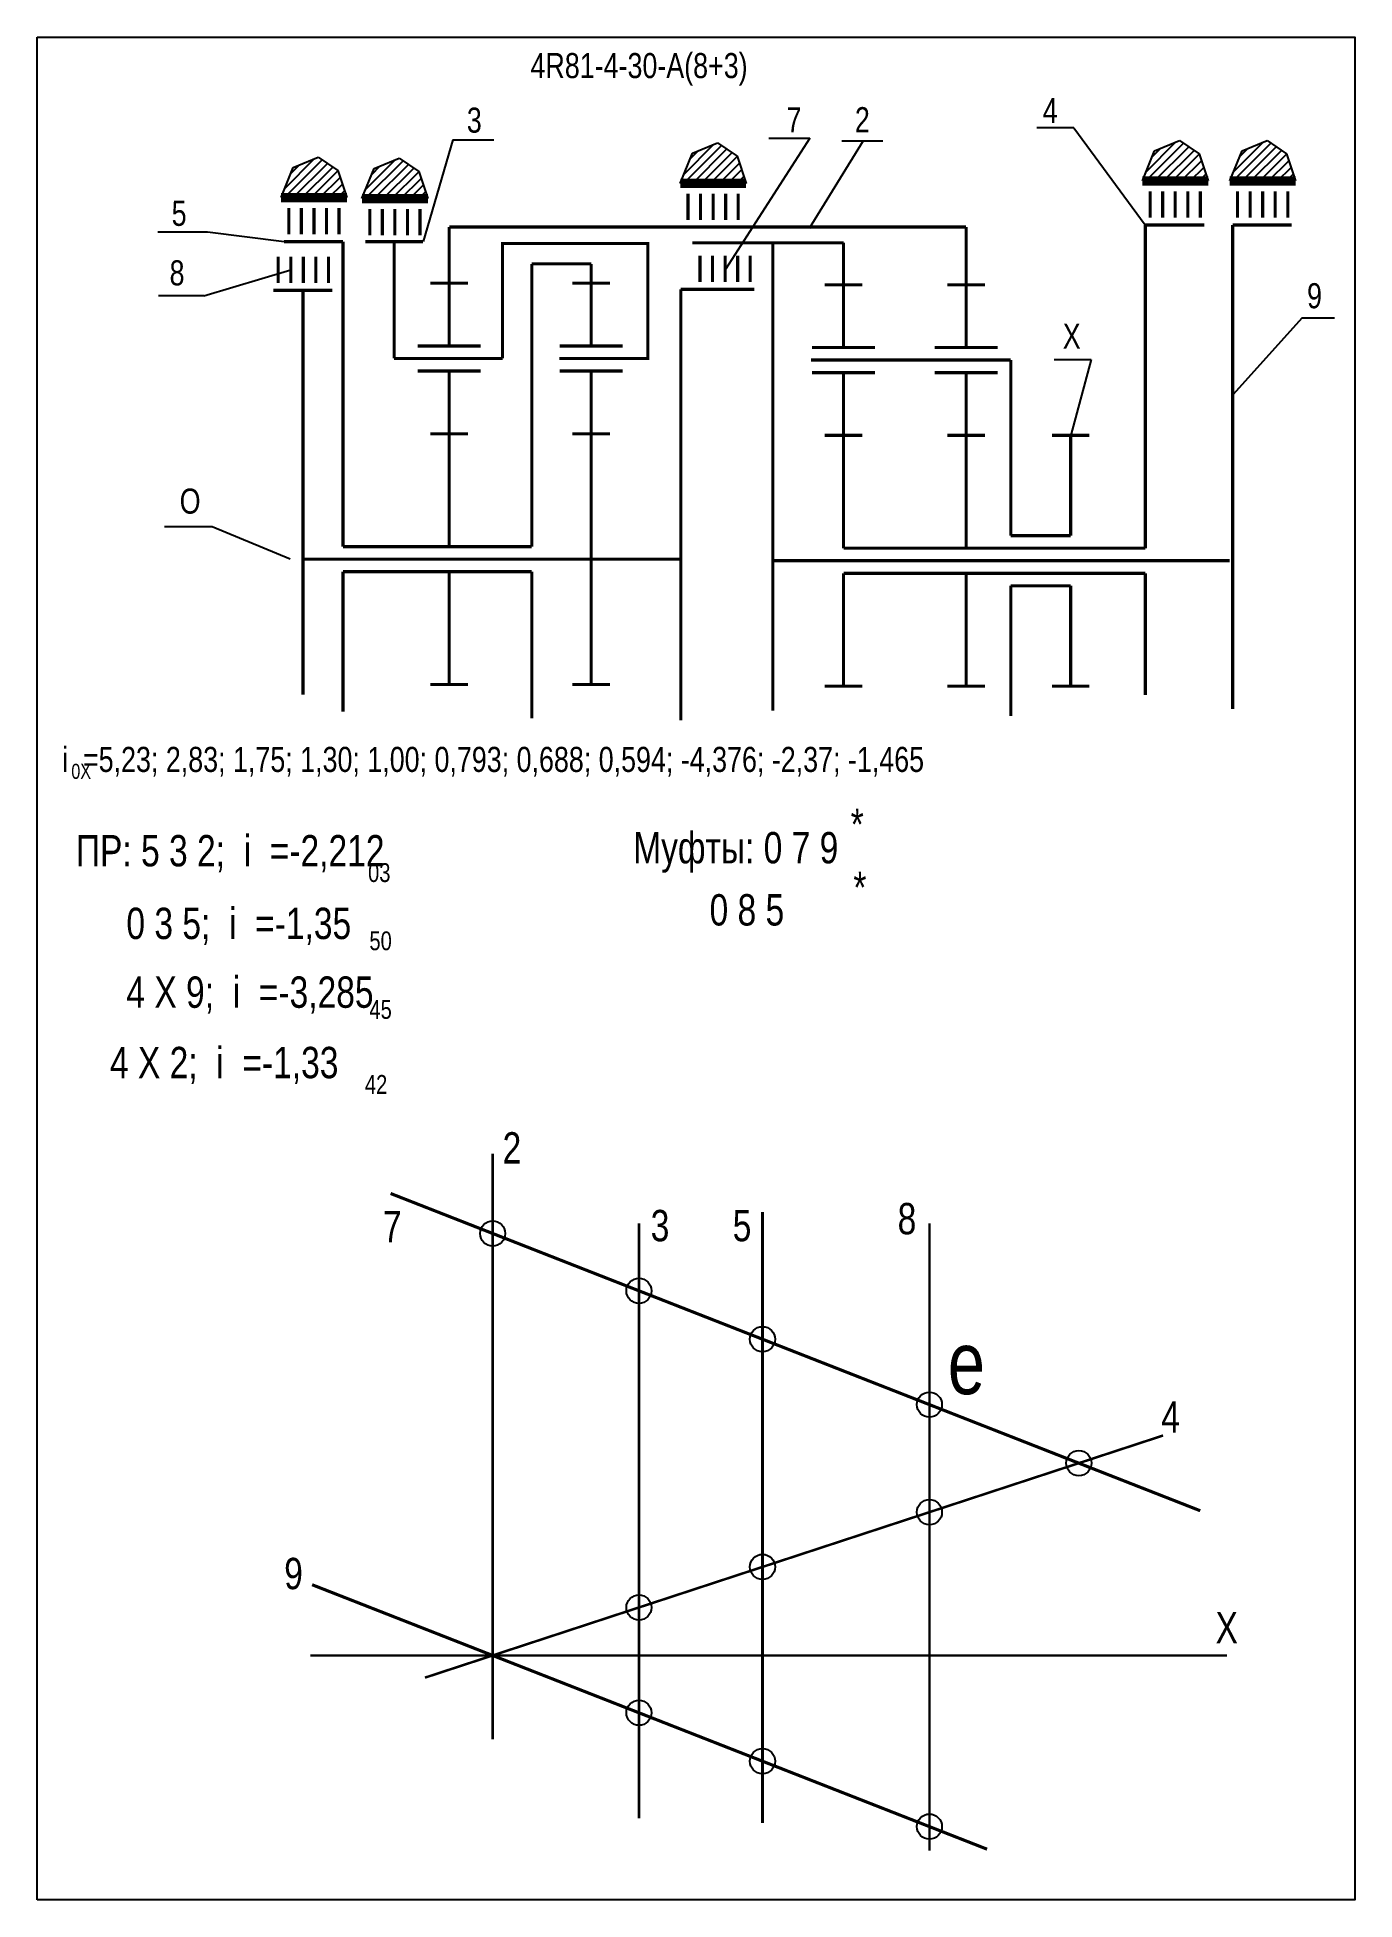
# Model space of a CAD drawing. Extents: x -352 to -142, y 153 to 450.
import ezdxf

# ---------------------------------------------------------------- set-up
doc = ezdxf.new("R2010")
doc.units = 0
doc.header["$LTSCALE"] = 15
doc.layers.get('0').update_dxf_attribs({"linetype": 'CONTINUOUS'})
doc.layers.add('DIM', color=92, linetype='CONTINUOUS')
doc.layers.add('MAIN', color=5, linetype='CONTINUOUS')
doc.styles.add('AMK', font='amk.shx', dxfattribs={"width": 0.8})

msp = doc.modelspace()

# ---------------------------------------------------------------- hatches: boundary and pattern name
at = {"layer": 'DIM'}
h = msp.add_hatch(dxfattribs=at)
h.set_pattern_fill('_USER', color=0, angle=45, style=0, pattern_type=0)
h.set_pattern_definition([(45, (-61.3271, -1.4102), (-0.7071068, 0.7071068), [])])
h.paths.add_polyline_path([(-311.62, 429.11), (-313.57, 424.29), (-303.07, 424.29), (-304.52, 428.61), (-307.63, 430.73)])
h = msp.add_hatch(dxfattribs=at)
h.set_pattern_fill('_USER', color=0, angle=45, style=0, pattern_type=0)
h.set_pattern_definition([(45, (2.2997, 0.8762), (-0.7071068, 0.7071068), [])])
h.paths.add_polyline_path([(-248, 431.39), (-249.94, 426.57), (-239.44, 426.57), (-240.89, 430.9), (-244.01, 433.01)])
h = msp.add_hatch(dxfattribs=at)
h.set_pattern_fill('_USER', color=0, angle=45, style=0, pattern_type=0)
h.set_pattern_definition([(45, (75.9608, 1.2485), (-0.7071068, 0.7071068), [])])
h.paths.add_polyline_path([(-174.33, 431.77), (-176.28, 426.95), (-165.78, 426.95), (-167.23, 431.27), (-170.35, 433.39)])
h = msp.add_hatch(dxfattribs=at)
h.set_pattern_fill('_USER', color=0, angle=45, style=0, pattern_type=0)
h.set_pattern_definition([(45, (89.8969, 1.2485), (-0.7071068, 0.7071068), [])])
h.paths.add_polyline_path([(-160.4, 431.77), (-162.34, 426.95), (-151.85, 426.95), (-153.3, 431.27), (-156.41, 433.39)])
h = msp.add_hatch(dxfattribs=at)
h.set_pattern_fill('_USER', color=0, angle=45, style=0, pattern_type=0)
h.set_pattern_definition([(45, (-48.4275, -1.5655), (-0.7071068, 0.7071068), [])])
h.paths.add_polyline_path([(-298.72, 428.95), (-300.67, 424.13), (-290.17, 424.13), (-291.62, 428.46), (-294.74, 430.57)])

# ---------------------------------------------------------------- linework, layer by layer
at = {"const_width": 0.4}
for points in [[(-279.84, 271.84), (-279.84, 178.43)], [(-256.53, 260.74), (-256.53, 165.87)], [(-210.22, 260.74), (-210.22, 160.71)], [(-290.64, 188.28), (-172.97, 226.9)]]:
    msp.add_lwpolyline(points, dxfattribs=at)
at = {"layer": 'DIM', "color": 0}
for p, q in [((-229.27, 433.8), (-242.7, 412.94)), ((-235.84, 433.8), (-229.27, 433.8)), ((-187.19, 435.44), (-193.11, 435.44)), ((-187.19, 435.44), (-175.81, 419.93)), ((-311.62, 429.11), (-307.63, 430.73)), ((-307.63, 430.73), (-304.52, 428.61)), ((-286.21, 433.51), (-290.94, 417.28)), ((-286.21, 433.51), (-279.64, 433.51)), ((-249.94, 426.57), (-248, 431.39)), ((-248, 431.39), (-244.01, 433.01)), ((-244.01, 433.01), (-240.89, 430.9)), ((-240.89, 430.9), (-239.44, 426.57)), ((-220.76, 433.34), (-229.4, 419.35)), ((-224.2, 433.34), (-217.63, 433.34)), ((-176.28, 426.95), (-174.33, 431.77)), ((-174.33, 431.77), (-170.35, 433.39)), ((-170.35, 433.39), (-167.23, 431.27)), ((-167.23, 431.27), (-165.78, 426.95)), ((-162.34, 426.95), (-160.4, 431.77)), ((-160.4, 431.77), (-156.41, 433.39)), ((-156.41, 433.39), (-153.3, 431.27)), ((-153.3, 431.27), (-151.85, 426.95)), ((-313.57, 424.29), (-311.62, 429.11)), ((-304.52, 428.61), (-303.07, 424.29)), ((-300.67, 424.13), (-298.72, 428.95)), ((-298.72, 428.95), (-294.74, 430.57)), ((-294.74, 430.57), (-291.62, 428.46)), ((-291.62, 428.46), (-290.17, 424.13)), ((-248.69, 426.39), (-241.77, 426.39)), ((-175.03, 426.76), (-168.11, 426.76)), ((-161.09, 426.76), (-154.18, 426.76)), ((-333.23, 418.82), (-325.28, 418.82)), ((-325.28, 418.82), (-313.1, 417.27)), ((-325.86, 408.61), (-312.02, 412.8)), ((-325.86, 408.61), (-333.12, 408.61)), ((-150.83, 405.13), (-161.88, 392.83)), ((-150.83, 405.13), (-145.65, 405.13)), ((-190.36, 398.48), (-184.45, 398.48)), ((-184.45, 398.48), (-187.71, 386.39)), ((-324.53, 371.82), (-332.13, 371.82)), ((-312.13, 366.64), (-324.53, 371.82))]:
    msp.add_line(p, q, dxfattribs=at)
for points, const_width in [([(-286.77, 419.6), (-204.37, 419.6)], 0.5), ([(-175.81, 419.93), (-175.81, 368.39)], 0.5), ([(-161.88, 419.93), (-161.88, 342.75)], 0.5), ([(-303.69, 417.27), (-303.69, 368.64)], 0.5), ([(-300.16, 417.28), (-290.94, 417.28)], 0.5), ([(-295.55, 417.28), (-295.43, 417.28)], 0.5), ([(-295.55, 417.28), (-295.55, 398.64)], 0.5), ([(-259.21, 398.64), (-255.12, 398.64), (-255.12, 416.97), (-278.26, 416.97), (-278.26, 398.64)], 0.5), ([(-248.03, 417.09), (-223.92, 417.09)], 0.5), ([(-235.18, 417.09), (-235.18, 342.47)], 0.5), ([(-273.61, 413.73), (-273.61, 368.64)], 0.5), ([(-264.14, 413.73), (-273.61, 413.73)], 0.5), ([(-249.86, 409.66), (-249.86, 340.94)], 0.5), ([(-310.08, 345.03), (-310.08, 409.51)], 0.5), ([(-197.25, 398.39), (-197.25, 370.39)], 0.5), ([(-303.69, 368.64), (-273.61, 368.64)], 0.5), ([(-223.92, 368.39), (-175.81, 368.39)], 0.5), ([(-204.37, 368.39), (-197.95, 368.39)], 0.5), ([(-197.25, 370.39), (-187.71, 370.39)], 0.5), ([(-310.35, 366.64), (-264.14, 366.64)], 0.5), ([(-264.14, 366.64), (-249.86, 366.64)], 0.5), ([(-235.18, 366.39), (-202.05, 366.39)], 0.5), ([(-223.92, 366.39), (-207.95, 366.39)], 0.5), ([(-218.5, 366.39), (-196.85, 366.39)], 0.5), ([(-218.5, 366.39), (-162.38, 366.39)], 0.5), ([(-303.69, 364.64), (-273.61, 364.64)], 0.5), ([(-303.69, 364.64), (-303.69, 342.31)], 0.5), ([(-273.61, 364.64), (-273.61, 341.28)], 0.5), ([(-223.92, 364.39), (-175.81, 364.39)], 0.5), ([(-204.37, 364.39), (-197.95, 364.39)], 0.5), ([(-197.25, 362.39), (-197.25, 341.65)], 0.5), ([(-197.25, 362.39), (-187.71, 362.39)], 0.5), ([(-175.81, 364.39), (-175.81, 344.99)], 0.5), ([(-167.06, 214.9), (-296.11, 265.49)], 0.5), ([(-236.83, 262.55), (-236.83, 165.08)], 0.5), ([(-201.04, 160.93), (-308.62, 203.1)], 0.5), ([(-308.9, 191.82), (-162.8, 191.82)], 0.4)]:
    msp.add_lwpolyline(points, dxfattribs=dict(at, const_width=const_width))
for points in [[(-223.92, 366.39, 0.5, 0.5, 0), (-211, 366.39, 0.5, 0.5, 0)], [(-204.37, 366.39, 0.5, 0.5, 0), (-182.15, 366.39, 0.5, 0.5, 0)], [(-204.37, 366.39, 0.5, 0.5, 0), (-175.81, 366.39, 0.5, 0.5, 0)]]:
    msp.add_lwpolyline(points, format="xyseb", dxfattribs=at)
for centre in [(-279.84, 259.11), (-256.53, 249.97), (-236.83, 242.25), (-210.22, 231.82), (-186.41, 222.49), (-210.22, 214.67), (-236.83, 205.94), (-256.53, 199.47), (-256.53, 182.68), (-236.83, 174.96), (-210.22, 164.53)]:
    msp.add_circle(centre, 2, dxfattribs=at)
at = {"layer": 'MAIN'}
for points in [[(-352.43, 152.87), (-352.43, 449.87)], [(-352.43, 449.87), (-142.43, 449.87), (-142.43, 152.87), (-352.43, 152.87)]]:
    msp.add_lwpolyline(points, dxfattribs=at)
at = {"layer": 'MAIN', "color": 0}
for points, const_width in [([(-176.28, 426.95), (-165.78, 426.95)], 1.5), ([(-162.34, 426.95), (-151.85, 426.95)], 1.5), ([(-313.57, 424.29), (-303.07, 424.29)], 1.5), ([(-300.67, 424.13), (-290.17, 424.13)], 1.5), ([(-249.94, 426.57), (-239.44, 426.57)], 1.5), ([(-240.71, 424.92), (-240.71, 420.73)], 0.5), ([(-167.05, 425.3), (-167.05, 421.1)], 0.5), ([(-153.11, 425.3), (-153.11, 421.1)], 0.5), ([(-304.33, 422.64), (-304.33, 418.44)], 0.5), ([(-291.43, 422.48), (-291.43, 418.28)], 0.5), ([(-286.77, 410.64), (-286.77, 419.6)], 0.5), ([(-204.37, 400.39), (-204.37, 419.6)], 0.5), ([(-175.81, 419.93), (-166.4, 419.93)], 0.5), ([(-161.88, 419.93), (-152.47, 419.93)], 0.5), ([(-313.1, 417.27), (-303.69, 417.27)], 0.5), ([(-223.92, 410.39), (-223.92, 417.09)], 0.5), ([(-306.02, 414.88), (-306.02, 410.68)], 0.5), ([(-264.14, 410.64), (-264.14, 413.73)], 0.5), ([(-238.79, 415.03), (-238.79, 410.83)], 0.5), ([(-286.77, 410.64), (-289.77, 410.64)], 0.5), ([(-286.77, 400.64), (-286.77, 410.64)], 0.5), ([(-286.77, 410.64), (-283.77, 410.64)], 0.5), ([(-264.14, 410.64), (-267.14, 410.64)], 0.5), ([(-264.14, 400.64), (-264.14, 410.64)], 0.5), ([(-264.14, 410.64), (-261.14, 410.64)], 0.5), ([(-249.86, 409.66), (-238.15, 409.66)], 0.5), ([(-223.92, 410.39), (-226.92, 410.39)], 0.5), ([(-223.92, 400.39), (-223.92, 410.39)], 0.5), ([(-223.92, 410.39), (-220.92, 410.39)], 0.5), ([(-204.37, 410.39), (-207.37, 410.39)], 0.5), ([(-204.37, 410.39), (-201.37, 410.39)], 0.5), ([(-314.79, 409.51), (-305.38, 409.51)], 0.5), ([(-278.26, 398.64), (-295.55, 398.64)], 0.5), ([(-259.21, 398.64), (-269.24, 398.64)], 0.5), ([(-197.25, 398.39), (-229.1, 398.39)], 0.5), ([(-286.77, 396.64), (-291.77, 396.64)], 0.5), ([(-286.77, 386.64), (-286.77, 396.64), (-281.77, 396.64)], 0.5), ([(-264.14, 396.64), (-269.14, 396.64)], 0.5), ([(-264.14, 386.64), (-264.14, 396.64), (-259.14, 396.64)], 0.5), ([(-223.92, 396.39), (-228.92, 396.39)], 0.5), ([(-223.92, 386.39), (-223.92, 396.39), (-218.92, 396.39)], 0.5), ([(-204.37, 396.39), (-209.37, 396.39)], 0.5), ([(-204.37, 386.39), (-204.37, 396.39), (-199.37, 396.39)], 0.5), ([(-286.77, 386.64), (-289.77, 386.64)], 0.5), ([(-286.77, 368.64), (-286.77, 386.64)], 0.5), ([(-286.77, 386.64), (-283.77, 386.64)], 0.5), ([(-264.14, 386.64), (-267.14, 386.64)], 0.5), ([(-264.14, 366.64), (-264.14, 386.64)], 0.5), ([(-264.14, 386.64), (-261.14, 386.64)], 0.5), ([(-223.92, 386.39), (-226.92, 386.39)], 0.5), ([(-223.92, 368.39), (-223.92, 386.39)], 0.5), ([(-223.92, 386.39), (-220.92, 386.39)], 0.5), ([(-204.37, 386.39), (-207.37, 386.39)], 0.5), ([(-204.37, 368.39), (-204.37, 386.39)], 0.5), ([(-204.37, 386.39), (-201.37, 386.39)], 0.5), ([(-187.71, 386.39), (-190.71, 386.39)], 0.5), ([(-187.71, 386.39), (-184.71, 386.39)], 0.5), ([(-187.71, 370.39), (-187.71, 386.39)], 0.5), ([(-264.14, 366.64), (-264.14, 346.64)], 0.5), ([(-286.77, 364.64), (-286.77, 346.64)], 0.5), ([(-223.92, 364.39), (-223.92, 346.39)], 0.5), ([(-204.37, 364.39), (-204.37, 346.39)], 0.5), ([(-187.71, 362.39), (-187.71, 346.39)], 0.5), ([(-286.77, 346.64), (-289.77, 346.64)], 0.5), ([(-286.77, 346.64), (-283.77, 346.64)], 0.5), ([(-264.14, 346.64), (-267.14, 346.64)], 0.5), ([(-264.14, 346.64), (-261.14, 346.64)], 0.5), ([(-223.92, 346.39), (-226.92, 346.39)], 0.5), ([(-223.92, 346.39), (-220.92, 346.39)], 0.5), ([(-204.37, 346.39), (-207.37, 346.39)], 0.5), ([(-204.37, 346.39), (-201.37, 346.39)], 0.5), ([(-187.71, 346.39), (-190.71, 346.39)], 0.5), ([(-187.71, 346.39), (-184.71, 346.39)], 0.5)]:
    msp.add_lwpolyline(points, dxfattribs=dict(at, const_width=const_width))
for points in [[(-248.71, 424.92, 0.5, 0.5, 0), (-248.71, 420.73, 0.5, 0.5, 0)], [(-246.71, 424.92, 0.5, 0.5, 0), (-246.71, 420.73, 0.5, 0.5, 0)], [(-244.71, 424.92, 0.5, 0.5, 0), (-244.71, 420.73, 0.5, 0.5, 0)], [(-242.71, 424.92, 0.5, 0.5, 0), (-242.71, 420.73, 0.5, 0.5, 0)], [(-175.05, 425.3, 0.5, 0.5, 0), (-175.05, 421.1, 0.5, 0.5, 0)], [(-173.05, 425.3, 0.5, 0.5, 0), (-173.05, 421.1, 0.5, 0.5, 0)], [(-171.05, 425.3, 0.5, 0.5, 0), (-171.05, 421.1, 0.5, 0.5, 0)], [(-169.05, 425.3, 0.5, 0.5, 0), (-169.05, 421.1, 0.5, 0.5, 0)], [(-161.11, 425.3, 0.5, 0.5, 0), (-161.11, 421.1, 0.5, 0.5, 0)], [(-159.11, 425.3, 0.5, 0.5, 0), (-159.11, 421.1, 0.5, 0.5, 0)], [(-157.11, 425.3, 0.5, 0.5, 0), (-157.11, 421.1, 0.5, 0.5, 0)], [(-155.11, 425.3, 0.5, 0.5, 0), (-155.11, 421.1, 0.5, 0.5, 0)], [(-312.33, 422.64, 0.5, 0.5, 0), (-312.33, 418.44, 0.5, 0.5, 0)], [(-310.33, 422.64, 0.5, 0.5, 0), (-310.33, 418.44, 0.5, 0.5, 0)], [(-308.33, 422.64, 0.5, 0.5, 0), (-308.33, 418.44, 0.5, 0.5, 0)], [(-306.33, 422.64, 0.5, 0.5, 0), (-306.33, 418.44, 0.5, 0.5, 0)], [(-299.43, 422.48, 0.5, 0.5, 0), (-299.43, 418.28, 0.5, 0.5, 0)], [(-297.43, 422.48, 0.5, 0.5, 0), (-297.43, 418.28, 0.5, 0.5, 0)], [(-295.43, 422.48, 0.5, 0.5, 0), (-295.43, 418.28, 0.5, 0.5, 0)], [(-293.43, 422.48, 0.5, 0.5, 0), (-293.43, 418.28, 0.5, 0.5, 0)], [(-314.02, 414.88, 0.5, 0.5, 0), (-314.02, 410.68, 0.5, 0.5, 0)], [(-312.02, 414.88, 0.5, 0.5, 0), (-312.02, 410.68, 0.5, 0.5, 0)], [(-310.02, 414.88, 0.5, 0.5, 0), (-310.02, 410.68, 0.5, 0.5, 0)], [(-308.02, 414.88, 0.5, 0.5, 0), (-308.02, 410.68, 0.5, 0.5, 0)], [(-246.79, 415.03, 0.5, 0.5, 0), (-246.79, 410.83, 0.5, 0.5, 0)], [(-244.79, 415.03, 0.5, 0.5, 0), (-244.79, 410.83, 0.5, 0.5, 0)], [(-242.79, 415.03, 0.5, 0.5, 0), (-242.79, 410.83, 0.5, 0.5, 0)], [(-240.79, 415.03, 0.5, 0.5, 0), (-240.79, 410.83, 0.5, 0.5, 0)], [(-281.77, 400.64, 0.5, 0.5, 0), (-291.77, 400.64, 0.5, 0.5, 0)], [(-259.14, 400.64, 0.5, 0.5, 0), (-269.14, 400.64, 0.5, 0.5, 0)], [(-218.92, 400.39, 0.5, 0.5, 0), (-228.92, 400.39, 0.5, 0.5, 0)], [(-199.37, 400.39, 0.5, 0.5, 0), (-209.37, 400.39, 0.5, 0.5, 0)]]:
    msp.add_lwpolyline(points, format="xyseb", dxfattribs=at)

# ---------------------------------------------------------------- texts
at = {"layer": 'DIM', "color": 0, "style": 'AMK', "width": 0.8}
for s, height, p in [('4R81-4-30-A(8+3)', 4, (-273.81, 443.35)), ('4', 4, (-192.16, 436.17)), ('3', 4, (-283.96, 434.65)), ('7', 4, (-233, 434.68)), ('2', 4, (-222.1, 434.72)), ('5', 4, (-331.01, 419.79)), ('8', 4, (-331.34, 410.3)), ('9', 4, (-150.03, 406.65)), ('X', 4, (-188.97, 400.21)), ('O', 4, (-329.73, 373.9)), ('i  =5,23; 2,83; 1,75; 1,30; 1,00; 0,793; 0,688; 0,594; -4,376; -2,37; -1,465', 4, (-348.47, 332.71)), ('0X', 2.4, (-347, 331.61)), ('*', 5, (-222.78, 321.86)), (' ПР: 5 3 2;  i  =-2,212', 5, (-347.76, 317.65)), ('Муфты: 0 7 9', 5, (-257.44, 318.13)), ('03', 3, (-299.7, 315.16)), ('*', 5, (-222.35, 311.79)), ('       0 8 5', 5, (-255.67, 308.22)), ('    0 3 5;  i  =-1,35', 5, (-344.17, 306.06)), ('50', 3, (-299.49, 304.28)), ('    4 X 9;  i  =-3,285', 5, (-344.17, 295.1)), ('45', 3, (-299.49, 293.33)), ('     4 X 2;  i  =-1,33', 5, (-348.28, 283.87)), ('42', 3, (-300.21, 281.38)), ('2', 5, (-278.26, 270.26)), ('7', 5, (-297.33, 257.72)), ('3', 5, (-254.65, 257.87)), ('5', 5, (-241.58, 257.87)), ('8', 5, (-215.29, 258.98)), ('e', 10, (-207.3, 233.49)), ('4', 5, (-173.27, 227.37)), ('9', 5, (-313.07, 202.39)), ('X', 5, (-164.62, 193.74))]:
    msp.add_text(s, height=height, dxfattribs=at).set_placement(p)

doc.saveas('drawing.dxf')
